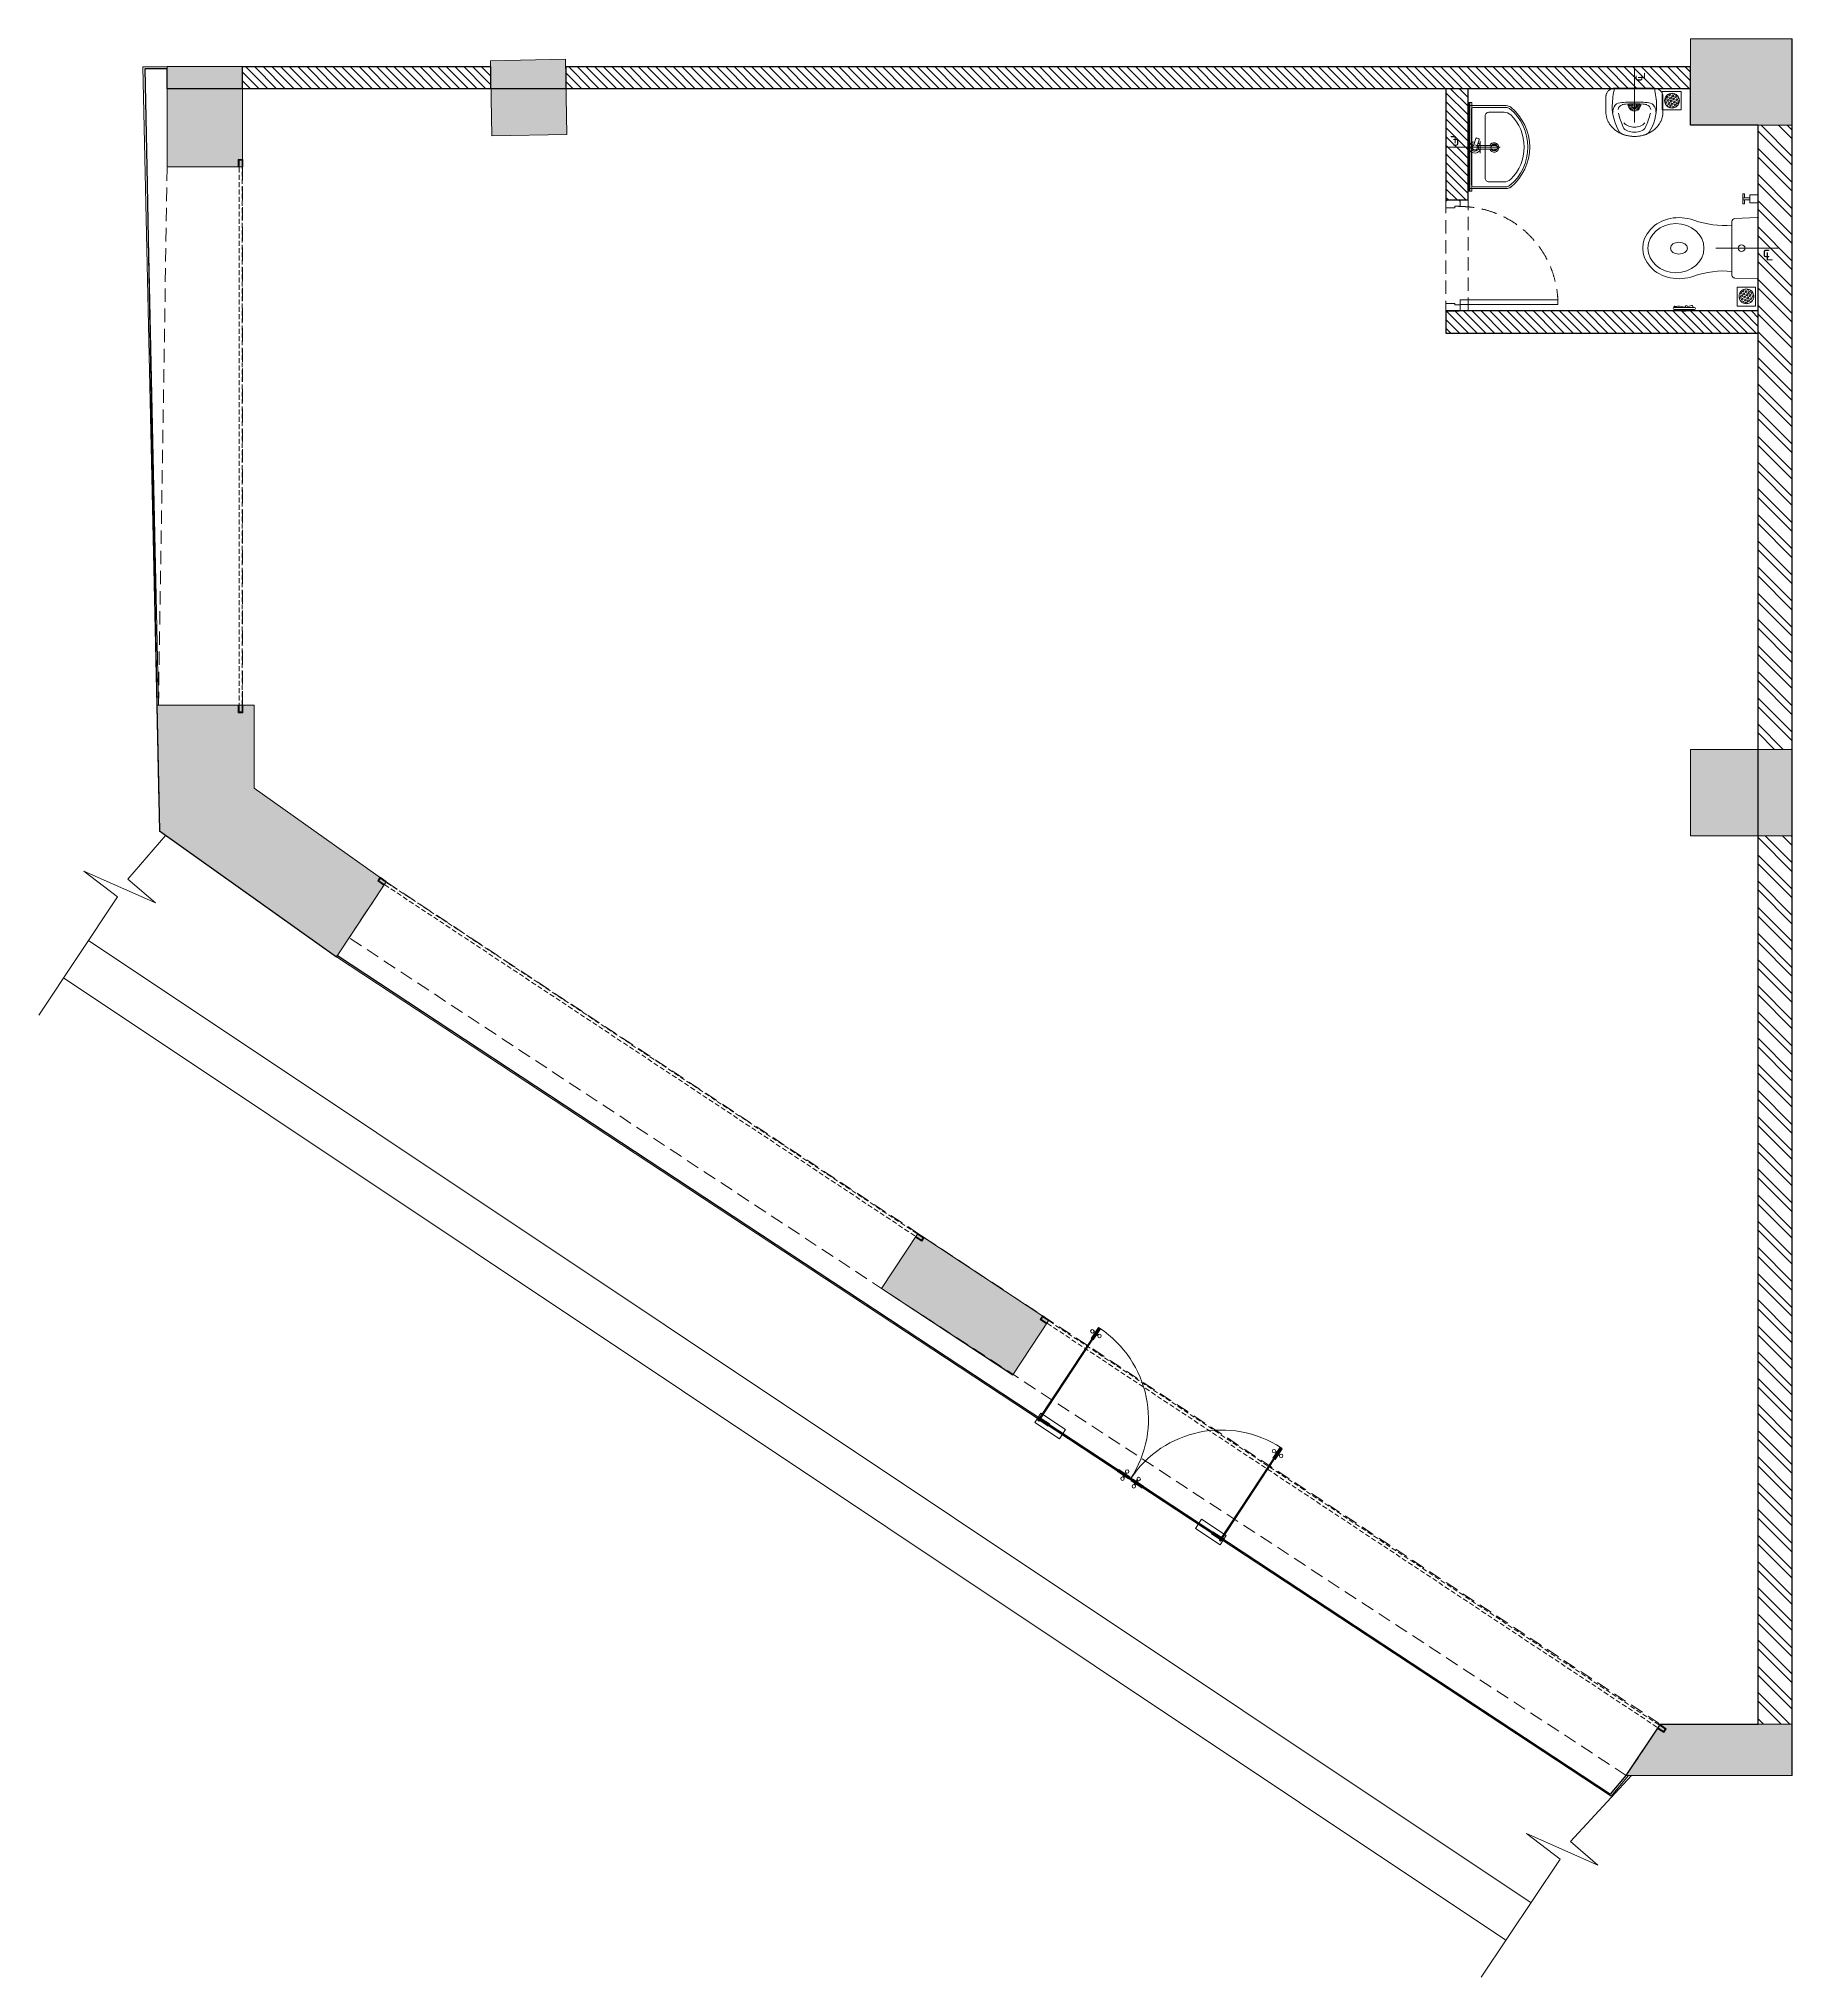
# Model space of a CAD drawing. Header units: feet. Extents: x -9954 to 1880, y -10847 to 2234.
import ezdxf

# ---------------------------------------------------------------- set-up
doc = ezdxf.new("R2010")
doc.units = ezdxf.units.FT
doc.header["$LTSCALE"] = 33
doc.header["$MEASUREMENT"] = 0
for name, pattern in [('a_p6_plan_L18$0$HIDDEN', [0.375, 0.25, -0.125]), ('CENTER', [2, 1.25, -0.25, 0.25, -0.25]), ('DOT2', [0.125, 0, -0.125]), ('HIDDEN', [9.525, 6.35, -3.175]), ('HIDDEN2', [4.7625, 3.175, -1.5875]), ('HIDDENX2', [0.75, 0.5, -0.25])]:
    doc.linetypes.add(name, pattern=pattern)
for name, color, linetype, lineweight in [('A-COL', 243, 'Continuous', 9), ('A-Glazing', 4, 'Continuous', 20), ('A-shutter', 8, 'Continuous', 18), ('centerline-toilets', 2, 'CENTER', 13), ('column hatch', 5, 'Continuous', 0), ('Door', 2, 'Continuous', 13), ('ele', 252, 'Continuous', 13), ('Fhitting', 152, 'Continuous', 30), ('Glazing', 141, 'Continuous', 15), ('LENS-DOOR', 34, 'Continuous', 20), ('LN-HATCH', 251, 'Continuous', 0), ('Mirror', 150, 'Continuous', 20), ('Panelling', 65, 'Continuous', 18), ('PARTITION', 22, 'Continuous', 30), ('rolling shutter', 1, 'Continuous', 5), ('services', 220, 'Continuous', 0), ('Toilet', 5, 'Continuous', 9)]:
    doc.layers.add(name, color=color, linetype=linetype, lineweight=lineweight)
doc.layers.add('A-WALL', color=1, linetype='Continuous')
doc.layers.add('beam', color=5, linetype='Continuous')
doc.styles.get("Standard").update_dxf_attribs({"font": 'GILC____.TTF'})

# ---------------------------------------------------------------- blocks, each defined once
blk = doc.blocks.new('*U10')
at = {"layer": 'A-shutter', "color": 5, "ltscale": 10}
for points in [[(41039206, -1561539), (41039206, -1561544), (41039161, -1561544), (41039161, -1561564), (41039206, -1561564), (41039206, -1561569), (41039156, -1561569), (41039156, -1561539)], [(41044152, -1561539), (41044152, -1561544), (41044197, -1561544), (41044197, -1561564), (41044152, -1561564), (41044152, -1561569), (41044202, -1561569), (41044202, -1561539)]]:
    blk.add_lwpolyline(points, close=True, dxfattribs=at)
at = {"layer": 'A-shutter', "color": 5, "linetype": 'HIDDENX2', "ltscale": 2}
blk.add_lwpolyline([(41039161, -1561544), (41039161, -1561564), (41044197, -1561564), (41044197, -1561544)], close=True, dxfattribs=at)
blk = doc.blocks.new('*U11')
at = {"layer": 'A-shutter', "color": 5, "ltscale": 10}
for points in [[(41039849, -1561539), (41039849, -1561544), (41039804, -1561544), (41039804, -1561564), (41039849, -1561564), (41039849, -1561569), (41039799, -1561569), (41039799, -1561539)], [(41044152, -1561539), (41044152, -1561544), (41044197, -1561544), (41044197, -1561564), (41044152, -1561564), (41044152, -1561569), (41044202, -1561569), (41044202, -1561539)]]:
    blk.add_lwpolyline(points, close=True, dxfattribs=at)
at = {"layer": 'A-shutter', "color": 5, "linetype": 'HIDDENX2', "ltscale": 2}
blk.add_lwpolyline([(41039804, -1561544), (41039804, -1561564), (41044197, -1561564), (41044197, -1561544)], close=True, dxfattribs=at)
blk = doc.blocks.new('*U12')
at = {"layer": 'A-shutter', "color": 5, "ltscale": 10}
for points in [[(41040518, -1561539), (41040518, -1561544), (41040473, -1561544), (41040473, -1561564), (41040518, -1561564), (41040518, -1561569), (41040468, -1561569), (41040468, -1561539)], [(41044152, -1561539), (41044152, -1561544), (41044197, -1561544), (41044197, -1561564), (41044152, -1561564), (41044152, -1561569), (41044202, -1561569), (41044202, -1561539)]]:
    blk.add_lwpolyline(points, close=True, dxfattribs=at)
at = {"layer": 'A-shutter', "color": 5, "linetype": 'HIDDENX2', "ltscale": 2}
blk.add_lwpolyline([(41040473, -1561544), (41040473, -1561564), (41044197, -1561564), (41044197, -1561544)], close=True, dxfattribs=at)
blk = doc.blocks.new('Entrance Door')
at = {"layer": 'Glazing', "ltscale": 111}
blk.add_hatch(color=256, dxfattribs=at).paths.add_polyline_path([(18, -35), (18, -1235), (30, -1235), (30, -35)])
at = {"layer": 'Glazing'}
for p, q in [((30, -54), (18, -66)), ((1118, -31), (1118, -54)), ((1118, -89), (1118, -66)), ((1133, -31), (1133, -54)), ((1133, -89), (1133, -66))]:
    blk.add_line(p, q, dxfattribs=at)
at = {"layer": 'Glazing', "ltscale": 44}
for p, q in [((-5, -1156), (18, -1156)), ((-5, -1171), (18, -1171)), ((53, -1156), (30, -1156)), ((53, -1171), (30, -1171))]:
    blk.add_line(p, q, dxfattribs=at)
at = {"layer": 'Glazing'}
for points in [[(320, -120), (0, -120), (0, 0), (320, 0)], [(0, -54), (142, -54), (142, -47), (0, -47)], [(0, -66), (142, -66), (142, -74), (0, -74)], [(1181, -54), (1038, -54), (1038, -47), (1181, -47)], [(1181, -66), (1038, -66), (1038, -74), (1181, -74)]]:
    blk.add_lwpolyline(points, close=True, dxfattribs=at)
at = {"layer": 'Glazing', "ltscale": 222}
blk.add_lwpolyline([(-2, -66), (1199, -66), (1199, -54), (-2, -54)], close=True, dxfattribs=at)
at = {"layer": 'Glazing', "ltscale": 111}
blk.add_lwpolyline([(18, -35), (18, -1235), (30, -1235), (30, -35)], close=True, dxfattribs=at)
at = {"layer": 'Glazing', "ltscale": 44}
for points in [[(18, -1093), (18, -1235), (10, -1235), (10, -1093)], [(30, -1093), (30, -1235), (37, -1235), (37, -1093)]]:
    blk.add_lwpolyline(points, close=True, dxfattribs=at)
at = {"layer": 'Glazing'}
for centre, radius in [((1125, -14), 19), ((24, -59), 19.8), ((1125, -107), 19)]:
    blk.add_circle(centre, radius, dxfattribs=at)
at = {"layer": 'Glazing', "ltscale": 44}
for centre in [(-22, -1164), (70, -1164)]:
    blk.add_circle(centre, 19, dxfattribs=at)
at = {"layer": 'Glazing', "ltscale": 222}
blk.add_arc((24, -60), 1175, 270, 359.9996, dxfattribs=at)
blk = doc.blocks.new('jALI')
at = {"layer": 'Toilet', "ltscale": 5}
h = blk.add_hatch(dxfattribs=at)
h.set_pattern_fill('HEX', color=256, scale=50, angle=135, double=1)
h.set_pattern_definition([(135, (-344825.863, 460708.187), (-7.65465545, -7.65465545), [6.25, -12.5]), (255, (-344825.863, 460708.187), (10.4564538, -2.80179835), [6.25, -12.5]), (195, (-344830.282, 460712.606), (2.80179835, -10.4564538), [6.25, -12.5])])
edge = h.paths.add_edge_path()
edge.add_arc((-393188, 163648), 50, -90, 270)
blk.add_lwpolyline([(-393250, 163582), (-393126, 163582), (-393126, 163709), (-393250, 163709)], close=True, dxfattribs=at)
blk.add_circle((-393188, 163648), 50, dxfattribs=at)
blk = doc.blocks.new('WC')
at = {"layer": 'centerline-toilets', "linetype": 'HIDDEN', "ltscale": 10}
blk.add_line((0, 286), (0, -135), dxfattribs=at)
at = {"layer": 'Toilet'}
for p, q in [((-413, 567), (-413, 429)), ((-401, 567), (-401, 429)), ((-419, 507), (-425, 507)), ((-425, 507), (-425, 489)), ((-419, 489), (-425, 489)), ((-419, 507), (-419, 489)), ((-419, 504), (-413, 504)), ((-419, 492), (-413, 492)), ((-206, 6), (-202, 157)), ((181, 177), (-183, 177)), ((206, 6), (200, 157)), ((-200, 0), (200, 0))]:
    blk.add_line(p, q, dxfattribs=at)
at = {"layer": 'Toilet', "ltscale": 100}
for p, q in [((366, 103), (300, 103)), ((300, 92), (300, 103)), ((326, 92), (300, 92)), ((307, 0), (307, 57)), ((359, 57), (307, 57)), ((326, 103), (326, 57)), ((340, 103), (340, 57)), ((366, 92), (340, 92)), ((359, 57), (359, 0)), ((366, 92), (366, 103)), ((359, 0), (307, 0))]:
    blk.add_line(p, q, dxfattribs=at)
at = {"layer": 'Toilet'}
blk.add_circle((0, 112), 22.9, dxfattribs=at)
for centre, radius, start, end in [((-407, 567), 6, 0, 180), ((-407, 429), 6, 180, 0), ((-776, 231), 622, 354.997, 19.0619), ((776, 226), 623, 160.5196, 184.5617), ((-182, 158), 19.3, 90.3509, 180.8981), ((180, 158), 19.3, 359.1019, 89.6491), ((-200, 6), 5.72, 177.9546, 270), ((200, 6), 5.72, 270, 2.0454)]:
    blk.add_arc(centre, radius, start, end, dxfattribs=at)
at = {"layer": 'Toilet', "extrusion": (0, 0, -1)}
for centre, major_axis, ratio, start_param, end_param in [((0, 534), (0, -245), 0.842028, 7.436326, 11.41323), ((0, 535), (0, -57.2), 0.7, 1.570796326794896, 7.853981633974482)]:
    blk.add_ellipse(centre, major_axis=major_axis, ratio=ratio, start_param=start_param, end_param=end_param, dxfattribs=at)
blk.add_ellipse((0, 555), major_axis=(0, -189), ratio=0.878788, dxfattribs=at)
at = {"layer": 'Toilet'}
blk.add_open_spline([(-401, 441), (-397, 441), (-384, 439), (-389, 459), (-396, 480), (-386, 478), (-386, 491), (-403, 487), (-385, 532), (-396, 547), (-391, 570), (-397, 569), (-401, 568)], degree=3, knots=[0, 0, 0, 0, 9.744972, 33.823887, 47.583551, 49.497915, 60.560502, 63.822284, 93.508019, 135.756925, 141.904352, 150.301906, 150.301906, 150.301906, 150.301906], dxfattribs=at)
at = {"layer": 'Fhitting', "lineweight": 0, "ltscale": 0.5, "rotation": 270}
blk.add_blockref('jALI', (-163973, -393109), dxfattribs=at)
at = {"layer": 'centerline-toilets', "linetype": 'DOT2', "insert": (-36, -57), "char_height": 85.83, "width": 567.4, "attachment_point": 5, "rotation": 270}
blk.add_mtext('{\\fISOCPEUR|b0|i0|c0|p34;℄}', dxfattribs=at)
blk = doc.blocks.new('*U13')
at = {"layer": 'LENS-DOOR'}
for p, q in [((547492, 1778574), (547492, 1779235)), ((547523, 1779235), (547492, 1779235)), ((547523, 1779235), (547523, 1778574)), ((547447, 1778569), (547452, 1778569)), ((547447, 1778484), (547447, 1778569)), ((547452, 1778574), (547489, 1778574)), ((547452, 1778569), (547452, 1778574)), ((547489, 1778540), (547489, 1778574)), ((547489, 1778540), (547499, 1778540)), ((547523, 1778574), (547492, 1778574)), ((547499, 1778479), (547499, 1778540)), ((548145, 1778479), (548145, 1778540)), ((548156, 1778540), (548145, 1778540)), ((548192, 1778574), (548156, 1778574)), ((548156, 1778540), (548156, 1778574)), ((548192, 1778569), (548192, 1778574)), ((548197, 1778569), (548192, 1778569)), ((548197, 1778484), (548197, 1778569)), ((547447, 1778484), (547452, 1778484)), ((547452, 1778479), (547452, 1778484)), ((547452, 1778479), (547499, 1778479)), ((548192, 1778479), (548145, 1778479)), ((548192, 1778479), (548192, 1778484)), ((548197, 1778484), (548192, 1778484))]:
    blk.add_line(p, q, dxfattribs=at)
at = {"layer": 'LENS-DOOR', "color": 7, "linetype": 'HIDDEN2', "extrusion": (0, 0, -1)}
blk.add_ellipse((547492, 1778574), major_axis=(661, 0), ratio=1, start_param=-1.570791, end_param=0.051209, dxfattribs=at)
blk = doc.blocks.new('Wash Basin')
at = {"layer": 'PARTITION', "lineweight": 9}
h = blk.add_hatch(dxfattribs=at)
h.set_pattern_fill('ANSI38', color=256, scale=70, angle=990, style=0, double=1)
h.set_pattern_definition([(315, (-62.738, -33.325), (6.18718, 6.18718), []), (45, (-62.738, -33.325), (6.18718, 18.56155), [21.875, -13.125])])
h.paths.add_polyline_path([(302, -22), (-298, -22), (-298, -34), (302, -34)])
at = {"layer": 'centerline-toilets', "linetype": 'HIDDEN', "ltscale": 10}
blk.add_line((0, -238), (0, 130), dxfattribs=at)
at = {"layer": 'Mirror', "ltscale": 0.5}
blk.add_lwpolyline([(-298, -34), (-298, -46), (302, -46), (302, -34)], close=True, dxfattribs=at)
at = {"layer": 'Panelling', "lineweight": 9}
blk.add_lwpolyline([(-298, -22), (-298, -34), (302, -34), (302, -22)], close=True, dxfattribs=at)
at = {"layer": 'Toilet', "ltscale": 100}
for p, q in [((-280, -32), (-280, -278)), ((-270, -22), (270, -22)), ((-268, -55), (-268, -278)), ((-258, -45), (258, -45)), ((-15, -89), (-15, -208)), ((11, -208), (11, -89)), ((268, -55), (268, -278)), ((280, -32), (280, -278))]:
    blk.add_line(p, q, dxfattribs=at)
blk.add_lwpolyline([(41, -103), (-41, -103)], dxfattribs=at)
blk.add_lwpolyline([(23, -62), (58, -74, -0.414214), (61, -81), (58, -93, -0.414214), (50, -96), (16, -85)], format="xyb", dxfattribs=at)
blk.add_lwpolyline([(-235, -264, 0.191896), (-217, -309, 0.420236), (217, -309, 0.191896), (235, -264), (235, -161, 0.414214), (210, -136), (-210, -136, 0.414214), (-235, -161)], format="xyb", close=True, dxfattribs=at)
for centre, radius in [((-2, -67), 17.5), ((-2, -197), 22.5)]:
    blk.add_circle(centre, radius, dxfattribs=at)
for centre, radius, start, end in [((-270, -32), 10, 90, 180), ((-258, -55), 10, 90, 180), ((258, -55), 10, 0, 90), ((270, -32), 10, 0, 90), ((-2, -197), 32.1, 113.0898, 66.246), ((-2, -197), 20.5, 128.0403, 237.2899), ((-2, -197), 20.5, 304.4733, 50.7332), ((-230, -278), 50, 180, 218.4461), ((0, -89), 348, 219.2826, 320.7174), ((-230, -278), 38, 180, 218.4461), ((0, -89), 336, 219.313, 320.687), ((230, -278), 38, 321.5539, 0), ((230, -278), 50, 321.5539, 0)]:
    blk.add_arc(centre, radius, start, end, dxfattribs=at)
for centre, major_axis, start_param, end_param in [((-2, -67), (0, 38.3), 4.720493, 9.081982), ((-2, -67), (-0.2, -25.6), 1.769108, 7.074098), ((-2, -67), (0, 38.3), 3.484555, 4.083576), ((-2, -208), (-9.04, 9.04), 0.785398, 3.926991)]:
    blk.add_ellipse(centre, major_axis=major_axis, ratio=1, start_param=start_param, end_param=end_param, dxfattribs=at)
at = {"layer": 'centerline-toilets', "linetype": 'DOT2', "insert": (33, 62), "char_height": 75, "width": 495.83, "attachment_point": 5, "rotation": 90}
blk.add_mtext('{\\fISOCPEUR|b0|i0|c0|p34;℄}', dxfattribs=at)
blk = doc.blocks.new('DLF-RSP-AR-CD-DWG-4DT-3113$0$X-TYPICAL TOILET UPPER FLOORS - 02$0$urinals')
at = {"layer": 'Toilet'}
for p, q in [((0, -16), (0, 8)), ((-46, -115), (46, -115)), ((0, -105), (0, -161))]:
    blk.add_line(p, q, dxfattribs=at)
blk.add_lwpolyline([(135, 0), (-135, 0, 0.036949), (-150, -116, 0.138094), (-100, -297, 0.221721), (-52, -318, 0.062656), (0, -325, 0.062656), (52, -318, 0.221721), (100, -297, 0.138094), (150, -116, 0.036949)], format="xyb", close=True, dxfattribs=at)
for centre, radius, start, end in [((-91, -153), 53.8, 148.4868, 188.6401), ((-94, -145), 47.1, 93.3708, 154.4824), ((-71, -150), 40.2, 106.7016, 169.725), ((3, -1238), 1145, 90.1625, 95.0265), ((-51, -225), 119, 89.5454, 105.8857), ((0, -996), 891, 89.9918, 93.182), ((0, -115), 40, 167.428, 12.572), ((0, -115), 33, 164.1814, 15.8186), ((0, -115), 32, 163.6049, 16.3951), ((0, -115), 22.6, 155.6653, 24.3347), ((0, -115), 14.7, 139.9109, 40.0891), ((-3, -1238), 1145, 84.9735, 89.8375), ((0, -996), 891, 86.818, 90.0082), ((51, -225), 119, 74.1143, 90.4546), ((71, -150), 40.2, 10.275, 73.2984), ((94, -145), 47.1, 25.5176, 86.6292), ((91, -153), 53.8, 351.3599, 31.5132), ((414, -38), 538, 193.994, 204.5632), ((-2, -165), 97.6, 225, 270.9552), ((2, -165), 97.6, 269.0448, 315), ((-414, -38), 538, 335.4368, 346.006), ((-30, -241), 50, 204.5632, 250.4606), ((-2, -161), 135, 250.4606, 270.6492), ((2, -161), 135, 269.3508, 289.5394), ((30, -241), 50, 289.5394, 335.4368)]:
    blk.add_arc(centre, radius, start, end, dxfattribs=at)
blk.add_open_spline([(135, 0), (105, 0), (76, 0), (-13, 0), (-73, 0), (-133, 0), (-133, 0), (-134, 0), (-134, 0), (-135, 0), (-135, 0), (-135, 0), (-135, 0), (-135, 0), (-135, 0), (-135, 0), (-135, 0), (-135, 0), (-135, 0), (-135, 0), (-135, 0), (-135, 0), (-135, 0), (-136, 0), (-136, 0), (-136, 0), (-137, 0), (-138, 0), (-138, 0), (-141, 0), (-142, 0), (-146, -1), (-149, -2), (-155, -3), (-158, -5), (-163, -7), (-166, -9), (-171, -13), (-173, -15), (-178, -19), (-180, -22), (-184, -27), (-185, -29), (-188, -35), (-189, -38), (-191, -43), (-191, -46), (-192, -50), (-192, -51), (-192, -52), (-192, -54), (-193, -56), (-193, -56), (-193, -57), (-193, -57), (-193, -57), (-193, -57), (-193, -57), (-193, -57), (-193, -57), (-193, -57), (-193, -58), (-193, -58), (-193, -58), (-193, -58), (-193, -58), (-193, -58), (-193, -58), (-193, -59), (-193, -59), (-193, -60), (-193, -61), (-193, -62), (-193, -65), (-193, -66), (-193, -72), (-193, -75), (-193, -86), (-193, -93), (-193, -114), (-193, -128), (-193, -146), (-193, -145), (-193, -149), (-193, -150), (-193, -154), (-193, -156), (-193, -159), (-193, -159), (-193, -159), (-193, -159), (-193, -160), (-193, -160), (-193, -160), (-193, -160), (-193, -160), (-193, -160), (-193, -160), (-193, -160), (-193, -160), (-193, -160), (-193, -160), (-193, -161), (-193, -161), (-193, -161), (-193, -162), (-193, -162), (-192, -164), (-192, -165), (-192, -168), (-192, -170), (-192, -176), (-191, -180), (-189, -191), (-188, -198), (-183, -212), (-180, -219), (-173, -233), (-169, -240), (-159, -253), (-154, -259), (-142, -271), (-136, -277), (-123, -287), (-115, -292), (-101, -301), (-93, -305), (-77, -311), (-69, -314), (-53, -319), (-44, -321), (-28, -323), (-20, -324), (-9, -325), (-7, -325), (-3, -325), (-1, -325), (2, -325), (4, -325), (8, -325), (11, -325), (21, -324), (27, -323), (42, -321), (50, -319), (67, -315), (75, -312), (92, -305), (100, -301), (115, -292), (123, -288), (136, -277), (143, -271), (155, -259), (160, -252), (170, -238), (174, -231), (181, -217), (184, -210), (188, -195), (190, -188), (191, -179), (191, -178), (192, -174), (192, -171), (192, -168), (192, -167), (192, -164), (192, -162), (192, -160), (192, -160), (192, -160), (192, -160), (192, -160), (192, -159), (192, -159), (192, -159), (192, -158), (192, -157), (192, -156), (192, -155), (192, -152), (192, -150), (192, -143), (192, -144), (192, -132), (192, -124), (192, -99), (192, -82), (192, -65), (192, -64), (192, -62), (192, -60), (192, -58), (192, -58), (192, -57), (192, -57), (192, -57), (192, -57), (192, -57), (192, -57), (192, -57), (192, -57), (192, -57), (192, -57), (192, -56), (192, -56), (192, -55), (192, -55), (192, -53), (192, -52), (192, -48), (191, -46), (190, -40), (189, -37), (186, -31), (184, -28), (180, -22), (178, -19), (173, -14), (170, -12), (164, -8), (161, -6), (155, -3), (151, -2), (145, -1), (142, 0), (137, 0), (136, 0), (135, 0)], degree=3, knots=[0, 0, 0, 0, 0.329607, 0.329607, 0.988822, 0.988822, 0.996691, 0.996691, 0.998638, 0.998638, 0.99992, 0.99992, 1.000227, 1.000227, 1.000534, 1.000534, 1.001148, 1.001148, 1.002375, 1.002375, 1.00483, 1.00483, 1.009739, 1.009739, 1.019558, 1.019558, 1.039196, 1.039196, 1.078472, 1.078472, 1.157024, 1.157024, 1.314128, 1.314128, 1.471232, 1.471232, 1.628335, 1.628335, 1.785439, 1.785439, 1.942543, 1.942543, 2.099647, 2.099647, 2.256751, 2.256751, 2.413855, 2.413855, 2.450944, 2.450944, 2.525122, 2.525122, 2.556641, 2.556641, 2.563699, 2.563699, 2.567479, 2.567479, 2.57001, 2.57001, 2.570783, 2.570783, 2.572328, 2.572328, 2.573873, 2.573873, 2.576964, 2.576964, 2.583145, 2.583145, 2.595507, 2.595507, 2.620232, 2.620232, 2.669681, 2.669681, 2.76858, 2.76858, 2.966376, 2.966376, 3.36197, 3.36197, 3.45996, 3.45996, 3.491387, 3.491387, 3.554241, 3.554241, 3.562213, 3.562213, 3.566829, 3.566829, 3.570018, 3.570018, 3.570684, 3.570684, 3.571294, 3.571294, 3.571904, 3.571904, 3.573124, 3.573124, 3.575564, 3.575564, 3.580444, 3.580444, 3.590203, 3.590203, 3.609723, 3.609723, 3.648762, 3.648762, 3.72684, 3.72684, 3.861362, 3.861362, 3.995884, 3.995884, 4.130406, 4.130406, 4.264928, 4.264928, 4.39945, 4.39945, 4.533972, 4.533972, 4.668494, 4.668494, 4.803016, 4.803016, 4.937539, 4.937539, 5.072061, 5.072061, 5.118026, 5.118026, 5.144558, 5.144558, 5.17109, 5.17109, 5.224154, 5.224154, 5.330281, 5.330281, 5.468863, 5.468863, 5.607445, 5.607445, 5.746027, 5.746027, 5.884609, 5.884609, 6.023191, 6.023191, 6.161773, 6.161773, 6.300355, 6.300355, 6.438937, 6.438937, 6.577519, 6.577519, 6.602876, 6.602876, 6.653589, 6.653589, 6.673028, 6.673028, 6.711906, 6.711906, 6.713712, 6.713712, 6.715518, 6.715518, 6.719129, 6.719129, 6.726351, 6.726351, 6.740796, 6.740796, 6.769686, 6.769686, 6.827466, 6.827466, 6.943027, 6.943027, 7.174147, 7.174147, 7.636387, 7.636387, 7.659394, 7.659394, 7.705407, 7.705407, 7.71212, 7.71212, 7.713128, 7.713128, 7.714137, 7.714137, 7.716153, 7.716153, 7.720185, 7.720185, 7.728249, 7.728249, 7.744378, 7.744378, 7.776636, 7.776636, 7.841152, 7.841152, 7.970184, 7.970184, 8.14844, 8.14844, 8.326696, 8.326696, 8.504953, 8.504953, 8.683209, 8.683209, 8.861465, 8.861465, 9.039722, 9.039722, 9.217978, 9.217978, 9.283185, 9.283185, 9.283185, 9.283185], dxfattribs=at)
blk = doc.blocks.new('Urinal')
at = {"layer": 'centerline-toilets', "linetype": 'HIDDEN', "ltscale": 10}
blk.add_line((0, 231), (0, -137), dxfattribs=at)
at = {"layer": 'Fhitting', "lineweight": 0, "ltscale": 0.5, "rotation": 180}
blk.add_blockref('DLF-RSP-AR-CD-DWG-4DT-3113$0$X-TYPICAL TOILET UPPER FLOORS - 02$0$urinals', (0, 0), dxfattribs=at)
at = {"layer": 'Fhitting', "lineweight": 0, "ltscale": 0.5, "xscale": -1, "rotation": 90}
blk.add_blockref('jALI', (163394, -393104), dxfattribs=at)
at = {"layer": 'centerline-toilets', "linetype": 'DOT2', "insert": (-31, -69), "char_height": 75, "width": 495.83, "attachment_point": 5, "rotation": 270}
blk.add_mtext('{\\fISOCPEUR|b0|i0|c0|p34;℄}', dxfattribs=at)

msp = doc.modelspace()

# ---------------------------------------------------------------- hatches: boundary and pattern name
at = {"layer": 'column hatch'}
h = msp.add_hatch(color=8, dxfattribs=at)
h.dxf.hatch_style = 1
h.paths.add_polyline_path([(-7944, -3962), (-7610, -3455), (-8500, -2822), (-8500, -2264), (-9008, -2264), (-9158, -2264), (-9144, -2916), (-9139, -3111)])
h.paths.add_polyline_path([(-8578, 1370), (-8578, 2047), (-9087, 2047), (-9087, 1370)])
h.paths.add_polyline_path([(-6389, 1588), (-6393, 1822), (-6901, 1818), (-6897, 1578)])
h.paths.add_polyline_path([(-6393, 1822), (-6398, 2096), (-6906, 2086), (-6901, 1818)])
h.paths.add_polyline_path([(-3381, -6783), (-3136, -6413), (-4021, -5828), (-4266, -6199)])
h.paths.add_polyline_path([(1880, -3145), (1880, -2561), (1193, -2561), (1193, -3145)])
h.paths.add_polyline_path([(1880, 1650), (1880, 2234), (1193, 2234), (1193, 1650)])
h.paths.add_polyline_path([(1880, -9485), (1880, -9139), (990, -9139), (760, -9485)])
at = {"layer": 'LN-HATCH'}
h = msp.add_hatch(dxfattribs=at)
h.set_pattern_fill('ANSI31', color=256, scale=333, angle=90)
h.set_pattern_definition([(135, (5280109.837, 5157204.347), (-29.43331977, -29.43331977), [])])
h.paths.add_polyline_path([(1193, 1897), (1193, 2047), (-6394, 2047), (-6394, 1897)])
h.paths.add_polyline_path([(-6905, 1897), (-6905, 2047), (-8578, 2047), (-8578, 1897)])
h = msp.add_hatch(dxfattribs=at)
h.set_pattern_fill('ANSI31', color=256, scale=333, angle=90)
h.paths.add_polyline_path([(1650, 397), (-457, 397), (-457, 247), (1650, 247)])
h.paths.add_polyline_path([(-307, 1897), (-457, 1897), (-457, 1147), (-307, 1147)])
h = msp.add_hatch(dxfattribs=at)
h.set_pattern_fill('ANSI32', color=256, scale=333, angle=90)
h.set_pattern_definition([(135, (5280109.84, 5157204.35), (-88.2999593, -88.2999593), []), (135, (5280109.84, 5157263.21), (-88.2999593, -88.2999593), [])])
h.paths.add_polyline_path([(1880, -9139), (1880, -3145), (1650, -3145), (1650, -9139)])
h.paths.add_polyline_path([(1880, -2561), (1880, 1650), (1650, 1650), (1650, -2561)])

# ---------------------------------------------------------------- linework, layer by layer
at = {"layer": 'A-COL'}
for p, q in [((1193, 2234), (1880, 2234)), ((1193, 1650), (1193, 2234)), ((1880, 1650), (1880, 2234)), ((-6906, 2086), (-6398, 2096)), ((-6398, 2096), (-6389, 1588)), ((-9087, 1370), (-9087, 2047)), ((-9087, 2047), (-8578, 2047)), ((-8578, 2047), (-8578, 1370)), ((-6897, 1578), (-6906, 2086)), ((-6389, 1588), (-6897, 1578)), ((1880, 1650), (1193, 1650)), ((-8578, 1370), (-9087, 1370)), ((-9158, -2264), (-9139, -3111)), ((-9158, -2264), (-8500, -2264)), ((-9158, -2266), (-9144, -2916)), ((-8500, -2264), (-8500, -2822)), ((1193, -3145), (1193, -2561)), ((1193, -2561), (1880, -2561)), ((-8500, -2822), (-7610, -3455)), ((-9139, -3111), (-7944, -3962)), ((1880, -3145), (1193, -3145)), ((-7610, -3455), (-7944, -3962)), ((-4266, -6199), (-4021, -5828)), ((-4021, -5828), (-3136, -6413)), ((-4266, -6199), (-3381, -6783)), ((-4252, -6208), (-3381, -6784)), ((-3136, -6413), (-3381, -6783)), ((760, -9485), (990, -9139)), ((990, -9139), (1880, -9139)), ((760, -9485), (1880, -9485))]:
    msp.add_line(p, q, dxfattribs=at)
at = {"layer": 'A-WALL'}
for p, q in [((1880, -9485), (1880, 2234)), ((1650, -2561), (1650, 1650)), ((1650, -9139), (1650, -3145))]:
    msp.add_line(p, q, dxfattribs=at)
msp.add_lwpolyline([(1650, 1650), (1193, 1650), (1193, 1897), (-8578, 1897), (-8578, 1897), (-9087, 1897), (-9087, 2032), (-9239, 2032), (-9225, 1367), (-9158, -2264), (-9139, -3111), (-7944, -3962), (-7937, -3952), (653, -9611), (760, -9485), (990, -9139), (1650, -9139), (1650, 1650)], dxfattribs=at)
for points in [[(-6905, 2047), (-6905, 1897), (-8578, 1897), (-8578, 2047)], [(-6394, 1897), (-6394, 2047), (1192, 2047), (1192, 1897)], [(-307, 1897), (-457, 1897), (-457, 1147), (-307, 1147)], [(1650, 397), (-457, 397), (-457, 247), (1650, 247)]]:
    msp.add_lwpolyline(points, close=True, dxfattribs=at)
at = {"layer": 'beam', "linetype": 'a_p6_plan_L18$0$HIDDEN', "lineweight": 5, "ltscale": 11}
for points in [[(-9146, -2264), (-9087, 1370), (-8578, 1370), (-8578, -2264)], [(-307, 1147), (-457, 1147), (-457, 397), (-307, 397)], [(-7610, -3455), (990, -9139), (760, -9485), (-4252, -6208), (-7859, -3833)]]:
    msp.add_lwpolyline(points, close=True, dxfattribs=at)
at = {"layer": 'rolling shutter', "color": 4, "lineweight": 9}
for p, q in [((-9251, 2044), (-9158, -2264)), ((-9251, 2044), (-9239, 2044)), ((-9239, 2044), (-9239, 2044)), ((-9239, 2044), (-9087, 2044)), ((-9239, 2032), (-9146, -2264)), ((-9239, 2032), (-9087, 2032)), ((657, -9626), (-7944, -3962)), ((653, -9611), (-7937, -3952)), ((653, -9611), (760, -9485)), ((657, -9626), (776, -9485))]:
    msp.add_line(p, q, dxfattribs=at)
at = {"layer": 'services'}
for p, q in [((-9097, -3140), (-9353, -3437)), ((-9167, -3597), (-9649, -3384)), ((-9649, -3384), (-9422, -3557)), ((-9353, -3437), (-9167, -3597)), ((-9422, -3557), (-9954, -4354)), ((-9618, -3850), (117, -10344)), ((-9787, -4104), (-52, -10597)), ((795, -9485), (383, -9930)), ((569, -10090), (87, -9877)), ((87, -9877), (313, -10050)), ((383, -9930), (569, -10090)), ((313, -10050), (-219, -10847))]:
    msp.add_line(p, q, dxfattribs=at)

# ---------------------------------------------------------------- block references
at = {"layer": 'A-Glazing', "yscale": 0.6248641929834918, "zscale": 0.6248641929834918}
for p, xscale, rotation in [((-3232, -7103), -0.6248641929834918, 146.6366201983365), ((-1981, -7928), 0.6248641929834918, 146.6148925710022)]:
    msp.add_blockref('Entrance Door', p, dxfattribs=dict(at, xscale=xscale, rotation=rotation))
at = {"layer": 'Door', "xscale": -1, "rotation": 270}
msp.add_blockref('*U13', (-1778936, -547051), dxfattribs=at)
at = {"layer": 'ele', "color": 0, "lineweight": -2}
for name, p, rotation in [('Urinal', (815, 1900), 180), ('Wash Basin', (-329, 1503), 90), ('WC', (1650, 821), 90)]:
    msp.add_blockref(name, p, dxfattribs=dict(at, rotation=rotation))
at = {"layer": 'rolling shutter', "color": 2}
for name, p, rotation in [('*U12', (1552962, 41041888), 270), ('*U11', (-33363969, 23956114), 326.4896770225825), ('*U10', (-33358961, 23952799), 326.4896770225825)]:
    msp.add_blockref(name, p, dxfattribs=dict(at, rotation=rotation))

doc.saveas('drawing.dxf')
